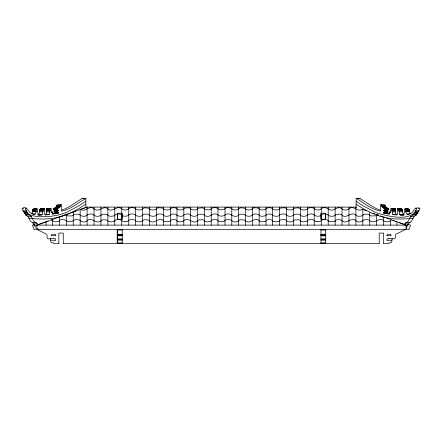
<?xml version="1.0" encoding="UTF-8"?>
<svg xmlns="http://www.w3.org/2000/svg" width="442" height="442" viewBox="0 0 442 442"><rect width="100%" height="100%" fill="white"/><g stroke="black" fill="none" stroke-linecap="round" stroke-linejoin="round"><path stroke-width="0.66" d="M114.793 207.094L114.787 225.111M396.91 225.111L396.91 221.807L395.386 221.26M121.893 218L121.909 213.486A0.873 0.293 0 0 0 121.058 213.193L118.39 213.193A0.873 0.293 0 0 0 117.511 213.464L117.5 218.945A0.873 0.293 0 0 0 118.384 219.21L121.064 219.21A0.873 0.293 0 0 0 121.876 218.967M356.103 207.795L356.147 198.618L360.02 198.486L371.716 206.083L375.993 208.442L380.159 210.127M398.993 210.856L398.855 210.121L402.22 210.121L402.358 210.856L398.375 210.707L399.292 211.845L399.75 214.508L400.308 215.044L402.877 215.088L404.27 214.956L403.695 213.679L404.408 212.668L404.441 210.436A1.718 1.216 -90 0 1 404.485 210.027C404.386 208.072 406.165 209.447 405.966 210.425C405.336 211.232 406.303 214.989 408.618 214.585M404.955 208.773L408.314 208.773L409.452 209.989L409.17 211.442L405.563 211.171M390.64 212.166L389.297 212.166L389.28 212.701A8.602 6.083 90 0 0 389.518 213.801L389.629 214.171C386.059 213.762 378.739 212.541 388.015 211.873L387.789 210.983C379.374 210.663 385.501 210.077 387.943 209.889C388.175 209.917 389.037 209.182 388.667 208.823C386.546 210.381 376.391 204.768 385.203 205.425L384.225 204.547L380.86 204.547L380.335 205.734L380.407 211.105C371.473 209.226 364.142 203.37 356.661 198.486M389.507 213.63L386.971 213.099L387.214 212.105M402.22 210.121L402.496 209.823A0.906 0.641 -90 0 0 402.165 209.552C401.563 208.248 396.966 207.856 397.38 209.221C397.59 211.011 397.01 212.492 397.502 213.862L396.971 214.978L392.739 214.536L392.281 211.889L391.474 210.398L391.695 210.171L392.093 210.884L392.159 209.204L391.281 208.392L390.518 208.939L390.087 212.431L389.297 212.166M392.01 210.834L395.457 210.884L395.557 209.469L395.369 208.922L392.01 208.922M41.344 208.873L40.979 208.602L39.835 209.552A0.906 0.641 -90 0 0 39.504 209.828C40.277 211.083 44.217 209.806 43.399 211.149C42.156 211.851 42.708 213.53 42.161 214.536C36.377 214.177 37.924 216.039 41.819 214.668M41.1 208.784L44.708 208.79L44.775 211.508L44.432 211.834L44.929 213.326L44.498 213.862L45.029 214.978L49.261 214.536L49.719 211.889L50.526 210.398L50.305 210.171L49.907 210.884L49.841 209.204L50.681 208.397L51.482 208.939L51.913 212.431L52.703 212.166L52.72 212.701A8.602 6.083 90 0 1 52.482 213.801L52.371 214.171C55.941 213.762 63.261 212.541 53.985 211.873L54.211 210.983C61.891 211.066 57.184 209.757 54.095 209.895C53.814 209.939 52.979 209.188 53.333 208.823C55.454 210.381 65.609 204.768 56.797 205.425L57.775 204.547L61.14 204.547L61.665 205.734L61.593 211.105C70.753 209.464 78.035 202.524 85.853 198.618L85.897 207.795M49.99 208.922L46.631 208.922L46.443 209.469L46.543 210.884L49.99 210.834M55.377 235.083A0.901 0.901 0 0 0 55.184 234.807L55.178 234.266L51.753 234.266L51.703 234.857A1.254 1.254 0 0 0 51.565 235.011L51.443 235.409A4.238 4.238 0 0 0 51.449 235.73L55.416 235.752A3.912 3.912 0 0 0 55.427 235.459L55.344 235.022M391.833 240.144L386.861 240.409A2.017 2.017 0 0 1 386.789 240.15L386.91 239.592A1.89 1.89 0 0 1 387.082 239.382L387.109 238.813L388.468 238.796L388.457 238.387L392.181 238.387L391.827 241.299A4.177 4.177 0 0 1 391.717 241.824L391.032 242.669A2.613 2.613 0 0 1 390.606 242.802L388.982 242.829L388.982 243.431L383.645 243.465M43.145 210.121L42.863 209.823A0.906 0.641 90 0 1 43.194 209.552L44.465 208.784M57.692 210.276L56.548 209.243L57.189 208.613M404.756 229.227L404.342 230.078L395.839 234.254L395.43 235.382A1.939 1.939 0 0 0 395.402 235.625L395.391 237.663A1.873 1.873 0 0 1 395.258 238.056L394.214 238.829L392.22 238.868M33.382 214.585L34.73 214.585L36.553 211.309L32.83 211.442L32.736 209.668L33.686 208.773L37.045 208.773L37.515 210.027A1.718 1.216 -90 0 1 37.559 210.436L37.592 212.668L38.305 213.679L37.73 214.956L41.692 215.044M36.437 211.171C35.36 211.226 36.194 209.21 37.045 208.773M388.247 208.674C387.568 207.944 384.501 207.375 385.203 205.425M50.719 240.161L50.316 238.387L54.04 238.387L54.023 238.796L55.383 238.813L55.41 239.382A1.89 1.89 0 0 1 55.587 239.592L55.703 240.15A2.017 2.017 0 0 1 55.637 240.409L50.719 240.161L50.664 241.299A4.177 4.177 0 0 0 50.775 241.824L51.465 242.669A2.613 2.613 0 0 0 51.891 242.802L53.515 242.829L53.515 243.431L58.852 243.465M38.454 214.668C39.471 213.746 38.99 211.585 40.277 210.563M404.734 225.221L404.579 223.934L407.972 224.017A2.939 2.077 -90 0 1 408.11 224.492L408.038 225.326L407.413 225.713A4.105 2.901 -90 0 1 407.071 225.785L406.983 226.613A1 0.707 -90 0 1 406.844 226.89L406.065 227.326M47.084 210.679C45.642 211.69 47.2 214.552 45.112 214.657M58.145 210.917L54.499 210.696L54.438 211.149L54.211 210.983M54.499 210.696C55.128 211.414 54.913 209.74 54.333 210.276M57.863 210.696L57.349 211.873L58.151 212.105M53.753 208.674C54.278 207.502 57.101 208.243 58.383 207.939M37.321 225.326L37.421 223.934L34.028 224.017A2.939 2.077 90 0 0 33.89 224.492L33.962 225.326L34.587 225.713A4.105 2.901 -90 0 0 34.929 225.785L37.614 225.785M34.73 214.585L34.548 214.53A36.448 25.769 -90 0 1 31.957 213.492C27.973 212.458 27.2 205.259 22.183 208.392A0.597 0.42 -90 0 0 22.106 208.856L23.199 210.851L23.1 211.375L25.796 214.42L29.161 214.42L31.824 215.552L38.454 216.773L50.084 216.464L57.742 215.155L63.764 213.442A64.504 45.614 -90 0 0 66.648 212.282L77.836 206.381A219.713 155.363 -90 0 0 84.063 202.414L85.87 201.176M26.421 207.994L25.548 208.392A0.586 0.414 -90 0 0 25.559 209.132C26.139 211.574 28.437 212.983 29.017 215.05C32.697 215.945 32.128 220.591 35.067 222.182A8.619 6.094 -90 0 0 36.117 222.514L36.393 223.414L37.421 223.934M55.018 207.939L56.93 206.502L60.289 206.502M46.631 208.922L47.532 208.563M31.973 213.707L33.078 211.171M36.205 222.541L32.758 222.514A8.619 6.094 90 0 1 31.702 222.182L30.426 221.149L28.166 216.762L25.63 215.022L25.796 214.42M397.535 208.784L401.021 208.602M397.662 208.602L398.806 209.552A0.906 0.641 -90 0 1 399.137 209.828L398.855 210.121M384.308 210.276L384.579 209.889L388.181 209.801M46.725 210.574L46.543 210.884M32.879 222.448L33.034 223.414L34.056 223.934M410.027 213.707L408.922 211.171M56.93 206.502L56.797 205.425M128.705 214.917C130.434 213.497 133.434 213.74 135.318 214.713L135.661 215.298M39.78 210.121L39.642 210.856L39.995 210.552M387.789 210.983C387.457 211.309 386.606 210.193 387.667 210.276M252.305 208.878L252.835 208.182L253.99 207.801L258.25 208.005C259.736 210.464 263.178 210.193 265.631 209.425L267.161 207.944L269.272 207.746L271.427 207.944L272.609 209M356.13 201.176L357.937 202.414A219.713 155.363 90 0 0 364.169 206.381L375.352 212.276A64.504 45.614 90 0 0 378.236 213.442C389.131 216.425 411.579 222.011 416.441 209.132A0.597 0.42 -90 0 0 416.452 208.392C413.961 207.502 413.22 213.58 410.043 213.492A36.448 25.769 90 0 1 407.452 214.53L407.27 214.585M404.579 223.934L405.607 223.414L405.883 222.514A8.619 6.094 -90 0 0 406.933 222.182L408.215 221.149L410.474 216.762L413.005 215.022L412.839 214.42L416.204 214.42L417.74 213.083L419.894 208.856A0.597 0.42 -90 0 0 419.817 208.392L418.939 207.994L415.579 207.994M156.49 215.16C157.871 213.254 161.131 213.961 162.999 214.585C164.209 217.083 168.004 216.293 170.12 215.635L170.38 215.309M416.204 214.42L416.37 215.022L413.834 216.762L411.574 221.149L410.298 222.182A8.619 6.094 -90 0 1 409.242 222.514L405.795 222.541M252.305 215.166C253.647 213.254 256.885 213.961 258.725 214.585C259.89 217.066 263.653 216.298 265.736 215.635L267.2 214.221L269.272 214.027L271.388 214.221L272.598 215.298M170.391 215.298L171.607 214.221L173.712 214.027L175.789 214.221L177.253 215.635C179.336 216.298 183.093 217.066 184.264 214.585C186.104 213.961 189.342 213.254 190.684 215.166M384.579 209.889L385.452 209.243L388.816 209.243M395.369 208.922L394.518 208.547M156.485 208.878L157.02 208.182L158.197 207.801L162.518 208.005C164.048 210.475 167.524 210.188 170.01 209.425L170.38 209.022M170.402 208.978L171.562 207.944L173.712 207.746L175.833 207.944L177.358 209.425C179.811 210.193 183.264 210.469 184.739 208.005L188.999 207.801L190.159 208.182L190.684 208.878M376.672 214.95L376.921 214.608L378.855 215.309M128.705 220.497C130.401 219.061 133.246 219.425 135.191 220.155L135.948 221.221C138.252 221.95 141.915 222.536 143.39 220.055L144.843 219.668L148.832 220.088C153.092 225.63 157.683 217.497 162.507 219.862C164.032 222.337 167.507 222.05 169.999 221.298L171.562 219.812L173.712 219.613L175.833 219.812L177.369 221.298C179.828 222.055 183.27 222.326 184.75 219.862C189.59 217.497 193.922 225.635 198.226 220.088L202.154 219.668L203.585 220.055C205.016 222.525 208.652 221.956 210.917 221.221L211.663 220.155C213.679 219.447 217.237 218.818 218.503 221.133L221.464 221.773L224.486 221.133C225.752 218.818 229.31 219.447 231.326 220.155C232.818 222.685 237.846 222.547 239.404 220.055L240.84 219.668L244.769 220.088C249.073 225.635 253.399 217.503 258.238 219.862C259.719 222.326 263.161 222.061 265.62 221.298L267.156 219.812L269.272 219.613L271.427 219.812L272.99 221.298C275.482 222.05 278.963 222.337 280.482 219.862C282.333 219.735 285.261 218.84 286.499 220.74M73.25 220.624L71.947 221.508L70.267 221.663L68.51 221.663L66.339 220.923M307.334 209.016L307.803 208.281C309.853 207.591 313.444 206.939 314.743 209.27C316.605 209.928 319.892 210.69 321.262 208.679M252.305 215.171C250.166 217.028 246.056 216.547 244.304 214.287L240.105 214.204L239.161 214.679C237.774 217.011 233.702 216.569 231.801 215.309M128.705 208.63C130.407 207.199 133.241 207.563 135.186 208.281L135.655 209.016M156.485 215.171C154.799 216.801 151.462 216.442 149.556 215.403M211.199 215.298L211.536 214.713C213.558 213.724 217.271 213.259 218.597 215.641L221.464 216.199L224.398 215.641C225.724 213.259 229.431 213.724 231.453 214.713L231.79 215.298M307.328 215.298L307.671 214.713C309.731 213.735 313.472 213.248 314.837 215.641C316.737 216.248 319.864 216.862 321.262 214.961M52.493 213.63L55.029 213.099L54.786 212.105M418.939 207.994L418.58 208.552M128.699 208.652L128.246 209.27C126.384 209.928 123.103 210.69 121.727 208.679M128.672 220.547L127.302 221.597L125.23 221.773M390.513 220.558L389.336 221.58L387.336 221.801L385.032 221.646L384.043 221.188L383.247 220.133C378.479 217.563 375.031 223.834 370.186 221.182L369.739 220.624M376.656 214.983L375.518 215.884L371.258 215.967L370.197 215.608L368.645 214.26L364.368 214.177L363.269 214.602L362.556 215.663C360.202 216.47 356.556 216.928 355.136 214.387C350.213 211.9 345.727 219.801 341.395 214.58L340.152 214.155L335.975 214.458C334.472 216.939 330.848 216.431 328.5 215.674L327.737 214.608C325.809 213.9 322.98 213.497 321.268 214.939M128.699 214.934L128.152 215.641C126.257 216.248 123.169 216.851 121.749 214.994M252.305 208.895L252.089 209.221C249.896 210.21 246.194 210.613 244.724 208.193L240.768 207.812L239.376 208.204L238.63 209.154M156.485 208.895L156.269 209.221C154.037 210.204 150.291 210.624 148.794 208.193L144.772 207.812L143.363 208.204L142.6 209.154M335.13 221.05L336.064 219.994L337.787 219.663L340.329 219.762L341.462 220.215C345.782 225.398 350.373 217.376 355.246 220.022C356.705 222.652 361.871 222.702 363.363 220.11C365.319 219.597 368.164 219.044 369.727 220.613M73.261 220.613C74.825 219.044 77.676 219.597 79.632 220.11C81.118 222.696 86.284 222.657 87.748 220.022C92.814 217.387 95.875 224.602 100.931 221.022M100.947 215.414L101.599 214.58L102.837 214.155L107.014 214.458C108.517 216.939 112.146 216.431 114.489 215.674L115.257 214.608C117.185 213.9 120.014 213.497 121.721 214.939M100.947 221.006L101.527 220.215L102.66 219.762L106.925 219.994C108.478 222.453 112.025 222.017 114.439 221.293L115.207 220.232C117.136 219.403 120.003 219.11 121.721 220.519M390.535 220.519L391.463 219.851M321.262 208.652C323.914 206.552 327.423 207.989 329.566 209.79C334.18 211.63 336.528 206.176 341.003 208.077C342.959 210.696 347.898 210.823 349.749 208.066C354.572 205.966 357.224 211.922 362.164 209.602M211.188 215.309C209.287 216.569 205.215 217.011 203.828 214.679L202.884 214.204L198.685 214.287C196.939 216.547 192.828 217.028 190.69 215.171M307.323 215.309C305.378 216.563 301.273 217.022 299.847 214.679L298.891 214.204L294.626 214.287C292.831 216.552 288.692 217.022 286.51 215.171M307.328 209.038C305.472 210.375 302.378 210.215 300.389 209.171M335.119 221.061L333.24 221.729L329.445 221.635L328.555 221.293L327.782 220.232C325.726 219.42 322.174 218.867 320.82 221.149L317.809 221.801M100.931 215.425C99.036 216.47 95.699 216.829 94.03 215.199M60.156 205.425L61.14 204.547M238.63 209.171C236.553 210.154 232.597 210.762 231.321 208.281C229.293 207.574 225.763 206.961 224.486 209.27L221.47 209.906L218.503 209.27C217.226 206.966 213.696 207.574 211.668 208.281L210.945 209.337L208.596 209.895L205.21 209.657L204.359 209.171M142.6 209.171C140.611 210.215 137.517 210.375 135.661 209.038M383.855 210.917L387.501 210.696M388.015 211.873L383.849 212.105M397.292 208.79L400.9 208.784M85.881 204.138C79.621 208.237 73.168 212.166 66.112 214.746C54.272 219.591 41.333 219.597 28.863 218.204M85.339 198.486L81.98 198.486L70.284 206.083L66.007 208.442L61.841 210.127M402.358 210.856L402.005 210.552M356.042 207.094L86.952 207.094L80.173 209.53L80.168 225.111M57.902 217.558L67.587 214.066M75.554 211.199L73.256 212.027L73.25 225.111M86.952 207.094L36.913 225.111L36.913 229.586L406.082 229.586L406.082 225.111L404.795 224.647M48.112 221.077L36.913 225.111L406.082 225.111L397.518 222.028M51.388 219.901L52.731 219.42M36.913 229.586L38.194 229.122M34.498 224.525L32.515 225.232L34.106 229.707L37.343 228.558M407.944 223.934L408.966 223.414L409.121 222.448M360.02 198.486L356.147 198.618M85.853 198.618L81.98 198.486M56.88 205.486L60.239 205.486M381.761 205.486L385.12 205.486M56.996 206.337L60.355 206.337M381.645 206.337L385.004 206.337M381.711 206.502L385.07 206.502M56.062 207.027L59.427 207.027M382.573 207.027L385.938 207.027M55.919 207.513L59.283 207.513M382.717 207.513L386.081 207.513M55.797 207.685L59.162 207.685M382.838 207.685L386.203 207.685M55.493 207.773L58.852 207.773M383.148 207.773L386.507 207.773M383.617 207.939L386.982 207.939M55.184 207.961L58.543 207.961M383.457 207.961L386.816 207.961M53.841 208.199L57.344 208.171M384.656 208.171L388.159 208.199M47.322 208.397L50.719 208.392M53.819 208.331L57.178 208.331M384.822 208.331L388.181 208.331M391.281 208.392L394.706 208.436M47.404 208.42L50.764 208.42M53.869 208.497L57.228 208.497M384.772 208.497L388.131 208.497M391.236 208.42L394.596 208.42M40.979 208.602L44.338 208.602M41.034 208.602L44.393 208.602M46.918 208.674L50.283 208.674M391.717 208.674L395.082 208.674M397.607 208.602L400.966 208.602M46.891 208.718L50.25 208.718M391.75 208.718L395.109 208.718M33.62 208.839L36.984 208.839M41.15 208.817L44.708 208.79M53.333 208.823L56.692 208.823M384.811 208.613L388.667 208.823M405.016 208.839L408.38 208.839M40.449 208.944L43.951 208.933M398.049 208.933L401.551 208.944M40.393 208.972L43.752 208.972M46.846 208.972L50.206 208.972M53.195 209.049L56.554 209.049M385.308 208.823L388.805 209.049M391.794 208.972L395.154 208.972M398.248 208.972L401.607 208.972M40.31 209.105L43.67 209.105M398.33 209.105L401.69 209.105M40.1 209.165L43.465 209.165M53.184 209.243L56.548 209.243M398.535 209.165L401.9 209.165M33.161 209.326L36.741 209.309M40.045 209.276L43.404 209.276M398.596 209.276L401.955 209.276M405.259 209.309L408.839 209.326M40.023 209.458L43.382 209.458M398.618 209.458L401.977 209.458M46.454 209.574L49.819 209.574M392.181 209.574L395.546 209.574M32.736 209.668L36.233 209.646M405.767 209.646L409.264 209.668M46.559 209.768L49.918 209.768M53.681 209.74L57.04 209.74M384.96 209.74L388.319 209.74M392.082 209.768L395.441 209.768M39.504 209.823L42.863 209.823M53.819 209.801L57.421 209.889M399.137 209.823L402.496 209.823M39.482 209.906L42.846 209.906M54.095 209.895L57.454 209.895M384.546 209.895L387.905 209.895M399.154 209.906L402.518 209.906M32.548 209.989L35.907 209.989M39.565 210.055L42.924 210.055M53.952 209.994L57.311 209.994M384.689 209.994L388.048 209.994M399.076 210.055L402.435 210.055M406.093 209.989L409.452 209.989M32.542 210.121L35.901 210.121M406.099 210.121L409.458 210.121M54.703 210.215L58.062 210.215M383.938 210.215L387.297 210.215M32.675 210.425L36.034 210.425M405.966 210.425L409.325 210.425M54.913 210.563L58.278 210.563M383.722 210.563L387.087 210.563M40.261 210.707L43.625 210.707M46.487 210.69L49.847 210.69M392.153 210.69L395.513 210.69M398.375 210.707L401.739 210.707L402.656 211.845L403.11 214.508L403.668 215.044L400.308 215.044M54.891 210.751L58.25 210.751M383.75 210.751L387.109 210.751M23.199 210.851L26.564 210.851M39.642 210.856L43.045 210.878M415.436 210.851L418.801 210.851M32.99 211.221L36.509 211.204M405.491 211.204L409.01 211.221M23.045 211.282L26.404 211.282M33.194 211.309L36.553 211.309M405.447 211.309L408.806 211.309M415.596 211.282L418.955 211.282M32.774 211.414L36.189 211.442M405.811 211.442L409.226 211.414M33.144 211.503L36.504 211.503M405.496 211.503L408.856 211.503M39.344 211.845L42.708 211.845M46.36 211.889L49.719 211.889M53.985 211.873L57.349 211.873M392.281 211.889L395.64 211.889C395.723 212.873 395.38 214.784 396.888 214.657M399.292 211.845L402.656 211.845M51.36 212.166L52.703 212.166M51.184 212.226L52.532 212.226M54.957 212.215L58.316 212.215M383.684 212.215L387.043 212.215M389.468 212.226L390.816 212.226M51.41 212.359L52.753 212.359M389.247 212.359L390.59 212.359M24.316 212.602L27.675 212.602M414.325 212.602L417.684 212.602M24.222 213.005L27.586 213.005M55.079 213.016L58.438 213.016M383.562 213.016L386.921 213.016M414.414 213.005L417.778 213.005M24.26 213.083L27.619 213.083M55.029 213.099L58.394 213.099M383.606 213.099L386.971 213.099M414.381 213.083L417.74 213.083M31.896 213.983L35.261 213.983M406.739 213.983L410.104 213.983M38.89 214.508L42.25 214.508M45.902 214.536L49.261 214.536M392.739 214.536L396.098 214.536M399.75 214.508L403.11 214.508M400.181 214.668L403.546 214.668M25.63 215.022L28.995 215.022M413.005 215.022L416.37 215.022M28.166 216.762L31.526 216.762M410.474 216.762L413.834 216.762M413.137 218.204C400.667 219.597 387.728 219.591 375.888 214.746C368.832 212.166 362.379 208.237 356.119 204.138M317.759 221.773L314.743 221.133C313.422 218.818 309.864 219.447 307.798 220.155L307.041 221.221C304.737 221.95 301.074 222.536 299.599 220.055L298.146 219.668L294.157 220.088C292.676 222.425 288.383 222.453 286.51 220.751M405.728 225.785L407.071 225.785M117.5 229.967L122.252 229.967M320.958 229.967L325.715 229.967M117.5 234.271L122.252 234.282M320.958 234.282L325.715 234.271M117.5 234.807L122.252 234.807M320.958 234.807L325.715 234.807M117.5 234.967L122.252 234.967M320.958 234.967L325.715 234.967M117.5 235.509L122.252 235.509M320.958 235.509L325.715 235.509M117.5 238.884L122.252 238.884M320.958 238.884L325.715 238.884M117.5 240.161L122.252 240.161M320.958 240.161L325.715 240.161M117.5 242.846L122.252 242.846M320.958 242.846L325.715 242.846M63.267 243.465L117.202 243.47L117.202 229.785M117.5 243.448L320.875 243.47M320.958 243.448L379.225 243.465M50.277 238.868L48.283 238.829L47.239 238.056A1.873 1.873 0 0 1 47.101 237.663L47.095 235.625A1.939 1.939 0 0 0 47.067 235.382L46.659 234.254L38.15 230.078L37.741 229.227M125.18 221.801L123.103 221.613L121.732 220.53M407.463 224.16L410.48 225.232L408.883 229.707L406.297 228.79M361.816 209.171L366.308 210.79M376.573 214.486L378.496 215.177M380.418 215.873L384.91 217.486M386.38 218.022L389.612 219.182M391.325 219.796L397.098 221.873M399.021 222.569L403.513 224.182M372.882 213.16L374.772 213.84M404.795 229.122L406.082 229.586M392.695 220.293L394.33 220.884M51.526 219.851L52.46 220.519M35.642 227.254L35.156 226.89A1 0.707 -90 0 1 35.017 226.613L34.929 225.785M80.488 209.414C85.593 212.585 89.477 204.58 94.024 208.895M395.457 210.884L395.275 210.574M380.86 204.547L381.844 205.425M66.322 220.912C64.786 218.989 61.775 219.503 59.747 220.133L58.946 221.188L57.957 221.646L55.653 221.801L53.653 221.58L52.476 220.558M66.068 214.608L66.317 214.95M272.609 209.022L272.979 209.425C275.46 210.182 278.952 210.486 280.471 208.005L284.797 207.801L285.968 208.182L286.504 208.878M135.672 215.309C137.611 216.563 141.716 217.022 143.142 214.679L144.098 214.204L146.429 214.044L148.363 214.287L149.545 215.392M272.609 215.309L272.869 215.635C274.985 216.293 278.78 217.083 279.99 214.585C281.858 213.961 285.118 213.254 286.499 215.16M121.727 208.652C117.036 205.055 113.555 212.016 108.577 209.63C103.903 203.878 99.124 213.259 94.03 208.917M300.389 209.154L299.626 208.204L298.217 207.812L294.201 208.193C292.687 210.624 288.957 210.204 286.725 209.221L286.51 208.895M204.359 209.154L203.613 208.204L202.221 207.812L198.265 208.193C196.795 210.607 193.093 210.215 190.9 209.221L190.69 208.895M23.42 208.552L23.061 207.994M66.339 214.983L67.471 215.884L71.731 215.967L72.797 215.608L74.35 214.26L78.621 214.177L79.72 214.602L80.433 215.663C82.787 216.47 86.439 216.928 87.853 214.387C89.737 214.116 92.732 213.287 94.024 215.182M394.916 210.679L395.64 211.889M384.651 211.873L384.137 210.696M325.494 217.691L325.478 213.464A0.873 0.293 0 0 0 324.599 213.193L321.931 213.193A0.873 0.293 0 0 0 321.085 213.486L321.102 218.912A0.873 0.293 0 0 0 321.931 219.21L324.61 219.21A0.873 0.293 0 0 0 325.494 218.945M328.202 207.094L328.202 225.111M46.079 221.807L46.084 225.111M390.513 219.42L390.513 225.111M383.595 217.16L383.595 225.111M383.645 243.514L383.645 233.083L379.225 233.083L379.225 243.514M376.656 214.585L376.656 225.111M369.739 212.486L369.739 225.111M362.821 209.53L362.821 225.111M355.904 207.094L355.904 225.111M348.965 207.094L348.965 225.111M342.042 207.094L342.042 225.111M335.124 207.094L335.124 225.111M325.715 213.464L325.715 219.53M325.715 229.243L325.715 243.514L320.958 243.514L320.958 229.243M321.262 207.094L321.262 225.111M320.958 213.464L320.958 219.53M314.218 207.071L314.218 225.083M307.328 207.071L307.328 225.083M300.389 207.071L300.389 225.083M293.444 207.071L293.444 225.083M286.504 207.071L286.504 225.083M279.548 207.071L279.548 225.083M272.609 207.071L272.609 225.083M265.996 207.071L265.996 225.083M259.161 207.071L259.161 225.083M252.305 207.071L252.305 225.083M245.47 207.071L245.47 225.083M238.63 207.071L238.63 225.083M231.79 207.071L231.79 225.083M225.006 207.071L225.006 225.083M217.983 207.071L217.983 225.083M211.199 207.071L211.199 225.083M204.359 207.071L204.359 225.083M197.524 207.071L197.524 225.083M190.684 207.071L190.684 225.083M183.828 207.071L183.828 225.083M176.999 207.071L176.999 225.083M170.38 207.071L170.38 225.083M163.446 207.071L163.446 225.083M156.485 207.071L156.485 225.083M149.545 207.071L149.545 225.083M142.6 207.071L142.6 225.083M135.661 207.071L135.661 225.083M128.771 207.071L128.771 225.083M122.252 213.464L122.252 219.53M122.252 229.243L122.252 243.514L117.5 243.514L117.5 229.243M121.727 207.094L121.727 225.111M117.5 213.464L117.5 219.53M107.87 207.094L107.87 225.111M100.947 207.094L100.947 225.111M94.024 207.094L94.024 225.111M87.091 207.094L87.091 225.111M66.339 214.514L66.339 225.111M63.267 243.514L63.267 233.083L58.852 233.083L58.852 243.514M59.394 217.016L59.394 225.111M52.476 219.42L52.476 225.111M51.449 235.73A4 4 0 0 1 51.443 235.326M33.89 224.492A2.939 2.077 -90 0 1 34.034 224.017M52.72 212.701A8.602 6.083 -90 0 1 52.482 213.801M410.298 222.182A8.619 6.094 90 0 1 409.242 222.514M389.518 213.801A8.602 6.083 -90 0 1 389.28 212.701M387.07 235.354L387.07 235.459A3.912 3.912 0 0 0 387.082 235.752L391.048 235.73A4.238 4.238 0 0 0 391.054 235.409L390.932 235.011A1.254 1.254 0 0 0 390.794 234.857L390.739 234.266L387.319 234.266L387.314 234.807A0.923 0.923 0 0 0 387.148 235.022L387.07 235.354M122.252 235.752L117.5 235.752L122.252 235.774M325.715 235.752L320.958 235.752L325.715 235.774M122.252 239.354L117.5 239.354L122.252 239.393M325.715 239.354L320.958 239.354L325.715 239.393"/></g></svg>
